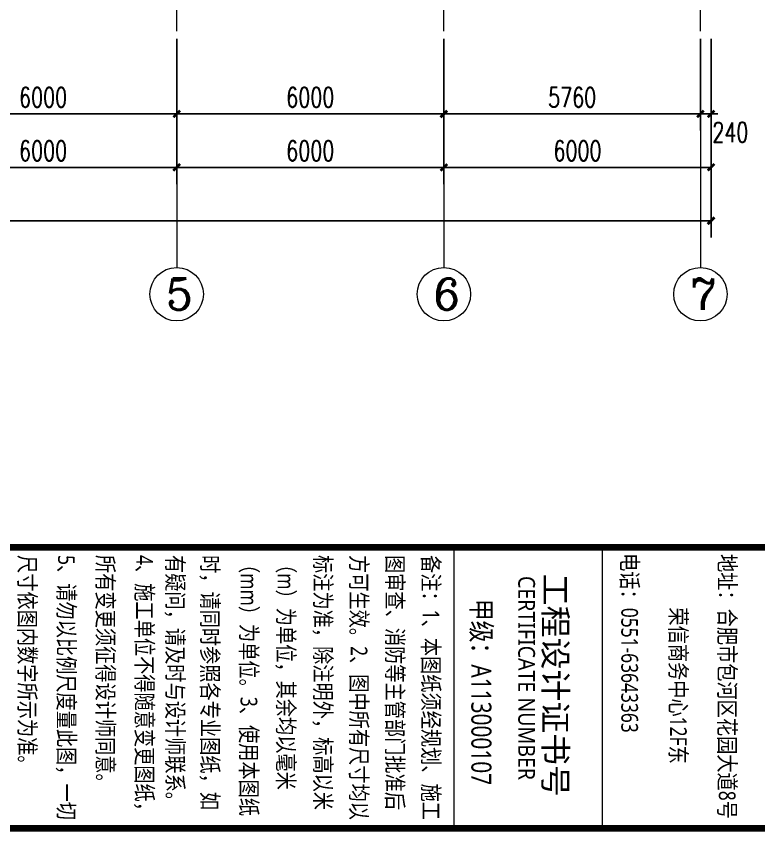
# Model space of a CAD drawing. Header units: inches. Extents: x -3733042 to -3450527, y 579159 to 997713.
# Drawn here: x -3529048 to -3512378, y 768888 to 787208 of the extents above; entities that cross this region are included whole.
import ezdxf
from ezdxf.enums import TextEntityAlignment as Align

# ---------------------------------------------------------------- set-up
doc = ezdxf.new("R2010")
doc.units = ezdxf.units.IN
doc.header["$LTSCALE"] = 1000
doc.header["$MEASUREMENT"] = 0
doc.linetypes.add('DOTE', pattern=[2.42, 2, -0.2, 0.02, -0.2])
doc.layers.get('0').update_dxf_attribs({"lineweight": 18})
for name, color, linetype, lineweight in [('0-TK', 4, 'Continuous', 18), ('AXIS', 30, 'Continuous', 18), ('AXIS_TEXT', 7, 'Continuous', 18), ('DOTE', 14, 'DOTE', 18), ('PUB_TITLE', 153, 'Continuous', 18)]:
    doc.layers.add(name, color=color, linetype=linetype, lineweight=lineweight)
doc.styles.add('-黑体', font='', dxfattribs={"width": 0.7})
doc.styles.add('_TCH_AXIS', font='complex.shx', dxfattribs={"bigfont": 'gbcbig.shx'})
doc.styles.add('_TCH_DIM_T3', font='simplex.shx', dxfattribs={"width": 0.705882, "bigfont": 'gbcbig.shx'})
doc.styles.add('COMPLEX', font='complex.shx')
doc.styles.get('-黑体').set_extended_font_data('微软雅黑')
doc.dimstyles.new('_TCH_ARCH&&150', dxfattribs={"dimtxt": 446.25, "dimasz": 150, "dimexe": 375, "dimexo": 450, "dimgap": 150, "dimtad": 1, "dimdec": 0, "dimzin": 0, "dimdsep": 46, "dimtxsty": '_TCH_DIM_T3', "dimblk": 'ARCHTICK', "dimcen": 0.09, "dimdle": 300, "dimclrt": 7, "dimazin": 2, "dimtfac": 1, "dimtdec": 0, "dimtix": 1, "dimtmove": 2, "dimatfit": 3, "dimfxl": 1, "dimtolj": 1, "dimarcsym": 0})

# ---------------------------------------------------------------- blocks, each defined once
blk = doc.blocks.new('_ArchTick_2')
at = {"color": 0, "linetype": 'ByBlock'}
blk.add_lwpolyline([(-0.5, -0.5, 0.4, 0.4, 0), (0.5, 0.5, 0.4, 0.4, 0)], format="xyseb", dxfattribs=at)
blk = doc.blocks.new('*X399')
at = {"layer": 'AXIS', "color": 0, "lineweight": -2}
for p, q in [((-3531447, 786699), (-3531447, 784639)), ((-3525447, 786699), (-3525447, 784639)), ((-3531447, 785014), (-3525447, 785014))]:
    blk.add_line(p, q, dxfattribs=at)
at = {"layer": 'AXIS', "color": 0, "lineweight": -2, "xscale": 150, "yscale": 150, "zscale": 150, "rotation": 180}
blk.add_blockref('_ArchTick_2', (-3531447, 785014), dxfattribs=at)
at = {"layer": 'AXIS', "color": 0, "lineweight": -2, "xscale": 150, "yscale": 150, "zscale": 150}
blk.add_blockref('_ArchTick_2', (-3525447, 785014), dxfattribs=at)
at = {"layer": 'AXIS', "color": 7, "insert": (-3528447, 785387), "char_height": 446.2, "width": 1665, "attachment_point": 5, "style": '_TCH_DIM_T3'}
blk.add_mtext('6000', dxfattribs=at)
blk = doc.blocks.new('_ARCHTICK')
at = {"color": 0, "linetype": 'ByBlock', "const_width": 0.4}
blk.add_lwpolyline([(-0.5, -0.5), (0.5, 0.5)], dxfattribs=at)
blk = doc.blocks.new('*X400')
at = {"layer": 'AXIS', "color": 0, "lineweight": -2}
for p, q in [((-3525447, 786699), (-3525447, 784639)), ((-3519447, 786699), (-3519447, 784639)), ((-3525447, 785014), (-3519447, 785014))]:
    blk.add_line(p, q, dxfattribs=at)
at = {"layer": 'AXIS', "color": 0, "lineweight": -2, "xscale": 150, "yscale": 150, "zscale": 150, "rotation": 180}
blk.add_blockref('_ArchTick_2', (-3525447, 785014), dxfattribs=at)
at = {"layer": 'AXIS', "color": 0, "lineweight": -2, "xscale": 150, "yscale": 150, "zscale": 150}
blk.add_blockref('_ArchTick_2', (-3519447, 785014), dxfattribs=at)
at = {"layer": 'AXIS', "color": 7, "insert": (-3522447, 785387), "char_height": 446.2, "width": 1665, "attachment_point": 5, "style": '_TCH_DIM_T3'}
blk.add_mtext('6000', dxfattribs=at)
blk = doc.blocks.new('*X401')
at = {"layer": 'AXIS', "color": 0, "lineweight": -2}
for p, q in [((-3519447, 786699), (-3519447, 784639)), ((-3513687, 786699), (-3513687, 784639)), ((-3519447, 785014), (-3513687, 785014))]:
    blk.add_line(p, q, dxfattribs=at)
at = {"layer": 'AXIS', "color": 0, "lineweight": -2, "xscale": 150, "yscale": 150, "zscale": 150, "rotation": 180}
blk.add_blockref('_ArchTick_2', (-3519447, 785014), dxfattribs=at)
at = {"layer": 'AXIS', "color": 0, "lineweight": -2, "xscale": 150, "yscale": 150, "zscale": 150}
blk.add_blockref('_ArchTick_2', (-3513687, 785014), dxfattribs=at)
at = {"layer": 'AXIS', "color": 7, "insert": (-3516567, 785387), "char_height": 446.2, "width": 1620, "attachment_point": 5, "style": '_TCH_DIM_T3'}
blk.add_mtext('5760', dxfattribs=at)
blk = doc.blocks.new('*X402')
at = {"layer": 'AXIS', "color": 0, "lineweight": -2}
for p, q in [((-3513687, 786699), (-3513687, 784639)), ((-3513447, 786699), (-3513447, 784639)), ((-3513687, 785014), (-3513837, 785014)), ((-3513687, 785014), (-3513447, 785014)), ((-3513447, 785014), (-3513297, 785014))]:
    blk.add_line(p, q, dxfattribs=at)
at = {"layer": 'AXIS', "color": 0, "lineweight": -2, "xscale": 150, "yscale": 150, "zscale": 150}
blk.add_blockref('_ArchTick_2', (-3513687, 785014), dxfattribs=at)
at = {"layer": 'AXIS', "color": 0, "lineweight": -2, "xscale": 150, "yscale": 150, "zscale": 150, "rotation": 180}
blk.add_blockref('_ArchTick_2', (-3513447, 785014), dxfattribs=at)
at = {"layer": 'AXIS', "color": 7, "insert": (-3513014, 784602), "char_height": 446.2, "width": 1215, "attachment_point": 5, "style": '_TCH_DIM_T3'}
blk.add_mtext('240', dxfattribs=at)
blk = doc.blocks.new('*X406')
at = {"layer": 'AXIS', "color": 0, "lineweight": -2}
for p, q in [((-3531447, 785499), (-3531447, 783439)), ((-3525447, 785499), (-3525447, 783439)), ((-3531447, 783814), (-3525447, 783814))]:
    blk.add_line(p, q, dxfattribs=at)
at = {"layer": 'AXIS', "color": 0, "lineweight": -2, "xscale": 150, "yscale": 150, "zscale": 150, "rotation": 180}
blk.add_blockref('_ArchTick_2', (-3531447, 783814), dxfattribs=at)
at = {"layer": 'AXIS', "color": 0, "lineweight": -2, "xscale": 150, "yscale": 150, "zscale": 150}
blk.add_blockref('_ArchTick_2', (-3525447, 783814), dxfattribs=at)
at = {"layer": 'AXIS', "color": 7, "insert": (-3528447, 784187), "char_height": 446.2, "width": 1665, "attachment_point": 5, "style": '_TCH_DIM_T3'}
blk.add_mtext('6000', dxfattribs=at)
blk = doc.blocks.new('*X407')
at = {"layer": 'AXIS', "color": 0, "lineweight": -2}
for p, q in [((-3525447, 785499), (-3525447, 783439)), ((-3519447, 785499), (-3519447, 783439)), ((-3525447, 783814), (-3519447, 783814))]:
    blk.add_line(p, q, dxfattribs=at)
at = {"layer": 'AXIS', "color": 0, "lineweight": -2, "xscale": 150, "yscale": 150, "zscale": 150, "rotation": 180}
blk.add_blockref('_ArchTick_2', (-3525447, 783814), dxfattribs=at)
at = {"layer": 'AXIS', "color": 0, "lineweight": -2, "xscale": 150, "yscale": 150, "zscale": 150}
blk.add_blockref('_ArchTick_2', (-3519447, 783814), dxfattribs=at)
at = {"layer": 'AXIS', "color": 7, "insert": (-3522447, 784187), "char_height": 446.2, "width": 1665, "attachment_point": 5, "style": '_TCH_DIM_T3'}
blk.add_mtext('6000', dxfattribs=at)
blk = doc.blocks.new('*X408')
at = {"layer": 'AXIS', "color": 0, "lineweight": -2}
for p, q in [((-3519447, 785499), (-3519447, 783439)), ((-3513447, 785499), (-3513447, 783439)), ((-3519447, 783814), (-3513447, 783814))]:
    blk.add_line(p, q, dxfattribs=at)
at = {"layer": 'AXIS', "color": 0, "lineweight": -2, "xscale": 150, "yscale": 150, "zscale": 150, "rotation": 180}
blk.add_blockref('_ArchTick_2', (-3519447, 783814), dxfattribs=at)
at = {"layer": 'AXIS', "color": 0, "lineweight": -2, "xscale": 150, "yscale": 150, "zscale": 150}
blk.add_blockref('_ArchTick_2', (-3513447, 783814), dxfattribs=at)
at = {"layer": 'AXIS', "color": 7, "insert": (-3516447, 784187), "char_height": 446.2, "width": 1665, "attachment_point": 5, "style": '_TCH_DIM_T3'}
blk.add_mtext('6000', dxfattribs=at)
blk = doc.blocks.new('*X409')
at = {"layer": 'AXIS', "color": 0, "lineweight": -2}
for p, q in [((-3549447, 785499), (-3549447, 782239)), ((-3513447, 785499), (-3513447, 782239)), ((-3549447, 782614), (-3513447, 782614))]:
    blk.add_line(p, q, dxfattribs=at)
at = {"layer": 'AXIS', "color": 0, "lineweight": -2, "xscale": 150, "yscale": 150, "zscale": 150, "rotation": 180}
blk.add_blockref('_ArchTick_2', (-3549447, 782614), dxfattribs=at)
at = {"layer": 'AXIS', "color": 0, "lineweight": -2, "xscale": 150, "yscale": 150, "zscale": 150}
blk.add_blockref('_ArchTick_2', (-3513447, 782614), dxfattribs=at)
at = {"layer": 'AXIS', "color": 7, "insert": (-3531447, 782987), "char_height": 446.2, "width": 2070, "attachment_point": 5, "style": '_TCH_DIM_T3'}
blk.add_mtext('36000', dxfattribs=at)
blk = doc.blocks.new('_AXISO')
blk.add_circle((0, 0), 0.5)
at = {"layer": 'AXIS_TEXT', "style": 'COMPLEX', "width": 1.04167}
blk.add_attdef('A', (-0.25, -0.28), '', height=0.56, dxfattribs=at)

msp = doc.modelspace()

# ---------------------------------------------------------------- linework, layer by layer
at = {"layer": '0-TK'}
for p, q in [((-3519222.1, 775276.8), (-3519222.1, 768962.6)), ((-3515895.6, 775276.8), (-3515895.6, 768962.6)), ((-3515895.6, 775276.8), (-3515895.6, 768962.6))]:
    msp.add_line(p, q, dxfattribs=at)
msp.add_lwpolyline([(-3560476.8, 775276.8, 144, 144, 0), (-3500476.8, 775276.8, 144, 144, 0)], format="xyseb", dxfattribs=at)
at = {"layer": 'AXIS'}
for p, q in [((-3525447, 785948.6), (-3525447, 781564.2)), ((-3519447, 785948.6), (-3519447, 781564.2)), ((-3513687, 785948.6), (-3513687, 781564.2))]:
    msp.add_line(p, q, dxfattribs=at)
at = {"layer": 'DOTE'}
for p, q in [((-3525446.4, 786875), (-3525446.4, 863576.4)), ((-3519447, 786875), (-3519447, 863576.4)), ((-3513687, 786875), (-3513687, 863576.4))]:
    msp.add_line(p, q, dxfattribs=at)
at = {"layer": 'PUB_TITLE'}
msp.add_lwpolyline([(-3560476.8, 768962.6, 150, 150, 0), (-3500476.8, 768962.6, 150, 150, 0), (-3500476.8, 875162.6, 150, 150, 0), (-3560476.8, 875162.6, 150, 150, 0)], format="xyseb", close=True, dxfattribs=at)

# ---------------------------------------------------------------- block references
at = {"layer": 'AXIS'}
ref = msp.add_blockref('_AXISO', (-3525447, 780964.2), dxfattribs=dict(at, xscale=1200, yscale=1200, zscale=1200))
ref.add_attrib('A', '5', (-3525680, 780614.8), dxfattribs={"layer": 'AXIS_TEXT', "height": 698.9, "style": '_TCH_AXIS'})
ref = msp.add_blockref('_AXISO', (-3519447, 780964.2), dxfattribs=dict(at, xscale=1200, yscale=1200, zscale=1200))
ref.add_attrib('A', '6', (-3519680, 780614.8), dxfattribs={"layer": 'AXIS_TEXT', "height": 698.9, "style": '_TCH_AXIS'})
ref = msp.add_blockref('_AXISO', (-3513687, 780964.2), dxfattribs=dict(at, xscale=1200, yscale=1200, zscale=1200))
ref.add_attrib('A', '7', (-3513920, 780614.8), dxfattribs={"layer": 'AXIS_TEXT', "height": 698.9, "style": '_TCH_AXIS'})

# ---------------------------------------------------------------- texts
at = {"style": '-黑体', "width": 0.8}
for s, p in [('尺寸依图内数字所示为准。', (-3528799.8, 775103.6)), ('5、请勿以比例尺度量此图，一切', (-3527922.6, 775103.6)), ('所有变更须征得设计师同意。', (-3527045.4, 775103.6)), ('4、施工单位不得随意变更图纸，', (-3526168.3, 775103.6)), ('有疑问，请及时与设计师联系。', (-3525480.1, 775103.6)), ('时，请同时参照各专业图纸，如', (-3524697.6, 775103.6)), ('标注为准，除注明外，标高以米', (-3522160.7, 775103.6)), ('方可生效。2、图中所有尺寸均以', (-3521352.7, 775103.6)), ('图审查、消防等主管部门批准后', (-3520544.6, 775103.6)), ('备注：1、本图纸须经规划、施工', (-3519736.6, 775103.6)), ('（mm）为单位。3、使用本图纸', (-3523824.2, 775103.6)), ('（m）为单位，其余均以毫米', (-3522992.4, 775103.6))]:
    msp.add_text(s, height=375, rotation=270, dxfattribs=at).set_placement(p, align=Align.MIDDLE_LEFT)
for s, height, p in [('电话：0551-63643363', 375, (-3515462.8, 775146.1)), ('地址：合肥市包河区花园大道8号', 375, (-3513272.4, 775126.4)), ('甲级：A113000107', 450, (-3518829.9, 774119.6)), ('荣信商务中心12F东', 375, (-3514369.5, 773927.5))]:
    msp.add_text(s, height=height, rotation=270, dxfattribs=at).set_placement(p)
at = {"style": '-黑体'}
msp.add_text('工程设计证书号', height=525, rotation=270, dxfattribs=at).set_placement((-3517204.6, 774681.9))
at = {"insert": (-3517781.3, 774633.3), "char_height": 375, "width": 7140.971, "attachment_point": 7, "rotation": 270, "style": '-黑体'}
msp.add_mtext('{\\W0.9;CERTIFICATE NUMBER}', dxfattribs=at)

# ---------------------------------------------------------------- dimensions: what is measured, and where the dimension line sits
at = {"layer": 'AXIS'}
for base, p1, p2, picture, middle in [((-3525447, 785014.2), (-3531447, 787148.6), (-3525447, 787148.6), '*X399', (-3528447, 785387.4)), ((-3519447, 785014.2), (-3525447, 787148.6), (-3519447, 787148.6), '*X400', (-3522447, 785387.4)), ((-3513687, 785014.2), (-3519447, 787148.6), (-3513687, 787148.6), '*X401', (-3516567, 785387.4)), ((-3513447, 782614.2), (-3549447, 785948.6), (-3513447, 785948.6), '*X409', (-3531447, 782987.4)), ((-3525447, 783814.2), (-3531447, 785948.6), (-3525447, 785948.6), '*X406', (-3528447, 784187.4)), ((-3519447, 783814.2), (-3525447, 785948.6), (-3519447, 785948.6), '*X407', (-3522447, 784187.4)), ((-3513447, 783814.2), (-3519447, 785948.6), (-3513447, 785948.6), '*X408', (-3516447, 784187.4))]:
    dim = msp.add_linear_dim(base=base, p1=p1, p2=p2, dimstyle='_TCH_ARCH&&150', override={"dimsah": 1, "dimtzin": 0}, dxfattribs=at)
    dim.commit()
    dim.dimension.update_dxf_attribs({"geometry": picture, "text_midpoint": middle})
dim = msp.add_linear_dim(base=(-3513447, 785014.2), p1=(-3513687, 787148.6), p2=(-3513447, 787148.6), dimstyle='_TCH_ARCH&&150', override={"dimsah": 1, "dimtzin": 0}, dxfattribs=at)
dim.commit()
dim.dimension.update_dxf_attribs({"geometry": '*X402', "text_midpoint": (-3513013.5, 784601.7), "dimtype": 160})

doc.saveas('drawing.dxf')
